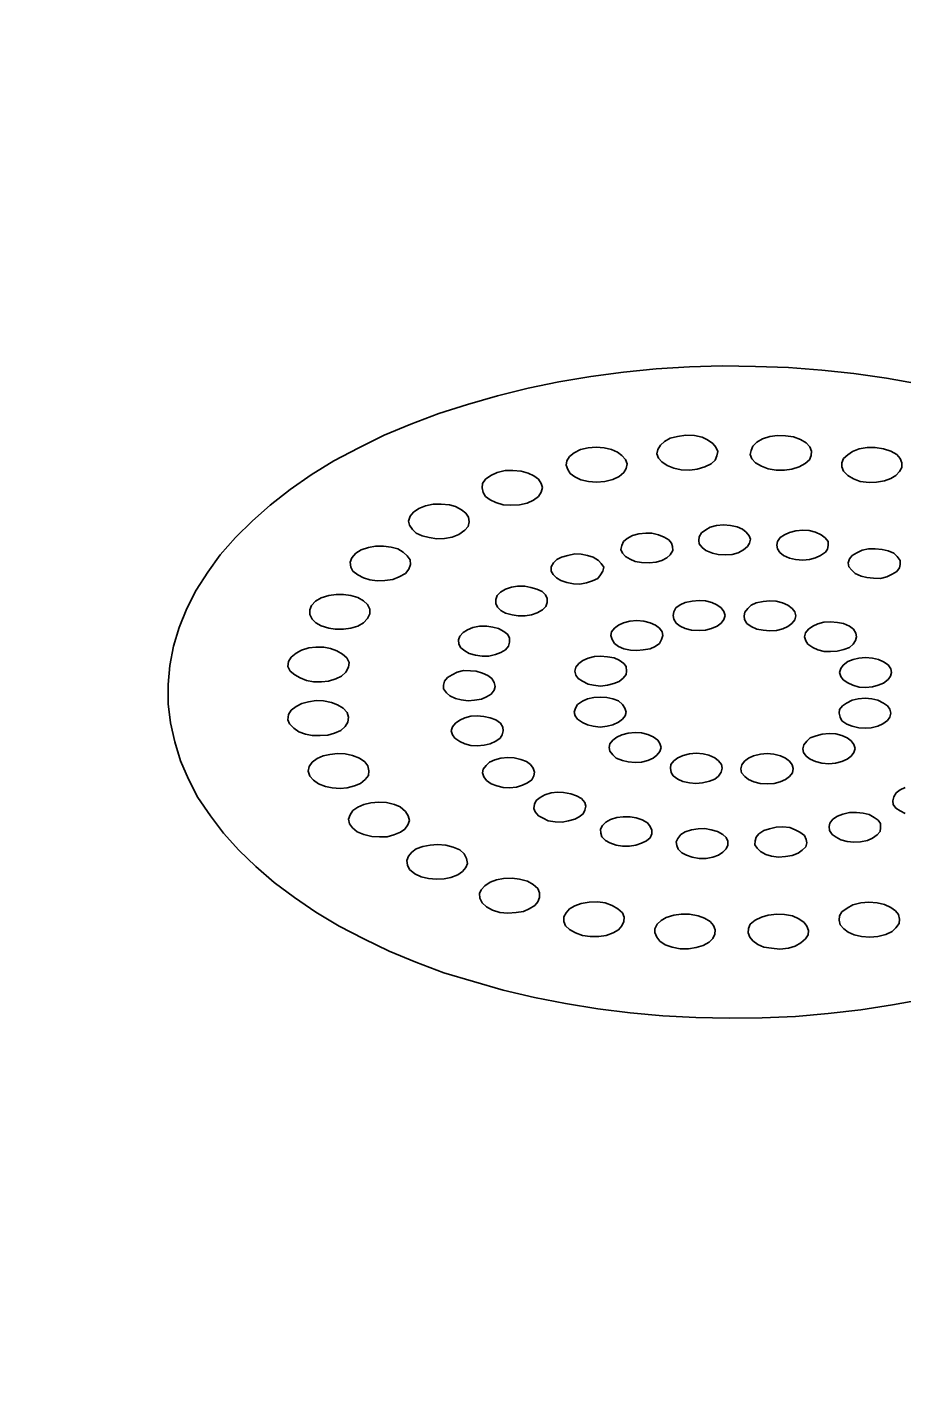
# Model space of a CAD drawing. Header units: millimetres. Extents: x 40 to 499, y -93 to 187.
# Drawn here: x 206.218 to 206.714, y 59.805 to 60.58 of the extents above; entities that cross this region are included whole.
import ezdxf

# ---------------------------------------------------------------- set-up
doc = ezdxf.new("R2010")
doc.units = ezdxf.units.MM
doc.header["$MEASUREMENT"] = 0
doc.layers.add('Layer 1', color=7, linetype='Continuous')

msp = doc.modelspace()

# ---------------------------------------------------------------- linework, layer by layer
msp.add_circle((169.94575, 37.03752), 130.18325)
at = {"layer": 'Layer 1', "color": 8, "lineweight": 35}
for points in [[(206.55562, 60.38474), (206.57396, 60.38654)], [(206.57396, 60.38654), (206.59283, 60.38772)], [(206.59283, 60.38772), (206.61144, 60.38826)], [(206.61144, 60.38826), (206.63032, 60.38787)], [(206.63032, 60.38787), (206.64892, 60.38732)], [(206.64892, 60.38732), (206.6678, 60.38583)], [(206.50157, 60.37564), (206.51895, 60.37925)], [(206.51895, 60.37925), (206.53715, 60.38223)], [(206.53715, 60.38223), (206.55562, 60.38474)], [(206.6678, 60.38583), (206.686, 60.38395)], [(206.686, 60.38395), (206.70434, 60.38136)], [(206.70434, 60.38136), (206.72226, 60.37807)], [(206.46734, 60.36639), (206.48432, 60.37133)], [(206.48432, 60.37133), (206.50157, 60.37564)], [(206.45105, 60.36121), (206.46734, 60.36639)], [(206.42008, 60.34898), (206.43516, 60.35533)], [(206.43516, 60.35533), (206.45105, 60.36121)], [(206.40568, 60.34177), (206.42008, 60.34898)], [(206.58197, 60.34725), (206.58605, 60.34835)], [(206.58605, 60.34835), (206.59093, 60.34898)], [(206.59093, 60.34898), (206.59569, 60.34875)], [(206.59569, 60.34875), (206.60003, 60.3478)], [(206.60003, 60.3478), (206.60316, 60.34631)], [(206.63426, 60.34686), (206.63847, 60.3482)], [(206.63847, 60.3482), (206.64268, 60.34875)], [(206.64268, 60.34875), (206.6473, 60.34874)], [(206.6473, 60.34874), (206.65178, 60.34804)], [(206.65178, 60.34804), (206.65572, 60.34655)], [(206.3917, 60.33447), (206.40568, 60.34177)], [(206.52764, 60.3391), (206.53118, 60.34083)], [(206.53118, 60.34083), (206.53552, 60.34177)], [(206.53552, 60.34177), (206.54, 60.34216)], [(206.54, 60.34216), (206.54462, 60.34184)], [(206.54462, 60.34184), (206.54883, 60.34083)], [(206.54883, 60.34083), (206.55209, 60.33941)], [(206.5745, 60.33839), (206.57491, 60.34083)], [(206.57491, 60.34083), (206.57654, 60.34333)], [(206.57654, 60.34333), (206.57871, 60.34537)], [(206.57871, 60.34537), (206.58197, 60.34725)], [(206.60316, 60.34631), (206.60615, 60.34427)], [(206.60615, 60.34427), (206.60791, 60.34216)], [(206.60791, 60.34216), (206.60886, 60.33973)], [(206.60886, 60.33973), (206.60845, 60.3373)], [(206.62733, 60.338), (206.62774, 60.34043)], [(206.62774, 60.34043), (206.62869, 60.34286)], [(206.62869, 60.34286), (206.631, 60.34498)], [(206.631, 60.34498), (206.63426, 60.34686)], [(206.65572, 60.34655), (206.65898, 60.34467)], [(206.65898, 60.34467), (206.66101, 60.34239)], [(206.66101, 60.34239), (206.66196, 60.33996)], [(206.66196, 60.33996), (206.66169, 60.33745)], [(206.68247, 60.33785), (206.68519, 60.33973)], [(206.68519, 60.33973), (206.68899, 60.3413)], [(206.68899, 60.3413), (206.69347, 60.342)], [(206.69347, 60.342), (206.69809, 60.342)], [(206.69809, 60.342), (206.70271, 60.34122)], [(206.70271, 60.34122), (206.70692, 60.33988)], [(206.70692, 60.33988), (206.71018, 60.338)], [(206.37879, 60.32655), (206.3917, 60.33447)], [(206.52303, 60.33204), (206.52343, 60.33447)], [(206.52411, 60.32953), (206.52303, 60.33204)], [(206.52343, 60.33447), (206.52493, 60.3369)], [(206.52493, 60.3369), (206.52764, 60.3391)], [(206.55209, 60.33941), (206.55467, 60.33745)], [(206.55467, 60.33745), (206.55671, 60.33518)], [(206.55671, 60.33518), (206.55766, 60.33275)], [(206.55766, 60.33275), (206.55698, 60.33016)], [(206.57545, 60.33596), (206.5745, 60.33839)], [(206.57722, 60.33385), (206.57545, 60.33596)], [(206.58021, 60.33181), (206.57722, 60.33385)], [(206.60519, 60.33275), (206.60166, 60.33102)], [(206.6075, 60.33487), (206.60519, 60.33275)], [(206.60845, 60.3373), (206.6075, 60.33487)], [(206.62828, 60.33557), (206.62733, 60.338)], [(206.63032, 60.3333), (206.62828, 60.33557)], [(206.63358, 60.33142), (206.63032, 60.3333)], [(206.6583, 60.33298), (206.65504, 60.3311)], [(206.66074, 60.33502), (206.6583, 60.33298)], [(206.66169, 60.33745), (206.66074, 60.33502)], [(206.67921, 60.3333), (206.68016, 60.33573)], [(206.67921, 60.3311), (206.67921, 60.3333)], [(206.68016, 60.33573), (206.68247, 60.33785)], [(206.71018, 60.338), (206.71208, 60.33581)], [(206.71208, 60.33581), (206.71317, 60.3333)], [(206.71317, 60.3333), (206.71303, 60.33071)], [(206.36698, 60.31832), (206.37879, 60.32655)], [(206.47576, 60.32169), (206.47753, 60.32412)], [(206.47753, 60.32412), (206.48038, 60.32624)], [(206.48038, 60.32624), (206.48405, 60.32789)], [(206.48405, 60.32789), (206.48853, 60.32906)], [(206.48853, 60.32906), (206.49301, 60.32899)], [(206.49301, 60.32899), (206.49763, 60.32867)], [(206.49763, 60.32867), (206.50157, 60.32749)], [(206.50157, 60.32749), (206.50483, 60.32593)], [(206.50483, 60.32593), (206.50741, 60.32412)], [(206.50741, 60.32412), (206.50904, 60.32161)], [(206.52533, 60.32726), (206.52411, 60.32953)], [(206.52792, 60.32546), (206.52533, 60.32726)], [(206.53145, 60.32373), (206.52792, 60.32546)], [(206.55318, 60.32561), (206.54951, 60.32397)], [(206.55576, 60.32789), (206.55318, 60.32561)], [(206.55698, 60.33016), (206.55576, 60.32789)], [(206.58414, 60.33032), (206.58021, 60.33181)], [(206.58822, 60.32938), (206.58414, 60.33032)], [(206.59311, 60.32922), (206.58822, 60.32938)], [(206.59732, 60.32977), (206.59311, 60.32922)], [(206.60166, 60.33102), (206.59732, 60.32977)], [(206.63752, 60.32993), (206.63358, 60.33142)], [(206.642, 60.32922), (206.63752, 60.32993)], [(206.64661, 60.32922), (206.642, 60.32922)], [(206.65083, 60.32977), (206.64661, 60.32922)], [(206.65504, 60.3311), (206.65083, 60.32977)], [(206.68016, 60.32867), (206.67921, 60.3311)], [(206.68247, 60.32624), (206.68016, 60.32867)], [(206.68573, 60.32436), (206.68247, 60.32624)], [(206.68953, 60.32279), (206.68573, 60.32436)], [(206.70692, 60.32452), (206.70325, 60.32318)], [(206.70977, 60.32616), (206.70692, 60.32452)], [(206.71181, 60.32844), (206.70977, 60.32616)], [(206.71303, 60.33071), (206.71181, 60.32844)], [(206.35557, 60.30938), (206.36698, 60.31832)], [(206.47549, 60.31918), (206.47576, 60.32169)], [(206.47617, 60.3166), (206.47549, 60.31918)], [(206.47739, 60.31432), (206.47617, 60.3166)], [(206.50904, 60.31675), (206.50754, 60.31432)], [(206.50904, 60.32161), (206.50972, 60.31934)], [(206.50972, 60.31934), (206.50904, 60.31675)], [(206.53579, 60.32279), (206.53145, 60.32373)], [(206.54027, 60.3224), (206.53579, 60.32279)], [(206.54503, 60.32279), (206.54027, 60.3224)], [(206.54951, 60.32397), (206.54503, 60.32279)], [(206.69456, 60.32224), (206.68953, 60.32279)], [(206.69877, 60.32248), (206.69456, 60.32224)], [(206.70325, 60.32318), (206.69877, 60.32248)], [(206.34552, 60.3006), (206.35557, 60.30938)], [(206.43964, 60.30758), (206.44358, 60.30907)], [(206.44358, 60.30907), (206.44779, 60.30993)], [(206.44779, 60.30993), (206.45227, 60.31001)], [(206.45227, 60.31001), (206.45702, 60.30962)], [(206.45702, 60.30962), (206.46055, 60.30868)], [(206.46055, 60.30868), (206.46381, 60.30679)], [(206.48011, 60.31244), (206.47739, 60.31432)], [(206.48323, 60.31095), (206.48011, 60.31244)], [(206.48744, 60.30962), (206.48323, 60.31095)], [(206.49179, 60.30946), (206.48744, 60.30962)], [(206.49668, 60.30962), (206.49179, 60.30946)], [(206.50103, 60.31056), (206.49668, 60.30962)], [(206.50456, 60.31228), (206.50103, 60.31056)], [(206.50754, 60.31432), (206.50456, 60.31228)], [(206.4338, 60.30044), (206.43475, 60.30319)], [(206.43475, 60.30319), (206.43679, 60.30546)], [(206.43679, 60.30546), (206.43964, 60.30758)], [(206.46381, 60.30679), (206.46626, 60.30491)], [(206.46626, 60.30491), (206.46775, 60.30264)], [(206.46775, 60.30264), (206.46829, 60.29997)], [(206.33601, 60.29103), (206.34552, 60.3006)], [(206.43448, 60.29817), (206.4338, 60.30044)], [(206.43611, 60.29566), (206.43448, 60.29817)], [(206.43828, 60.29362), (206.43611, 60.29566)], [(206.44168, 60.29213), (206.43828, 60.29362)], [(206.46571, 60.29519), (206.46245, 60.29284)], [(206.46762, 60.29738), (206.46571, 60.29519)], [(206.46829, 60.29997), (206.46762, 60.29738)], [(206.56065, 60.29229), (206.56418, 60.29323)], [(206.56418, 60.29323), (206.56812, 60.29362)], [(206.56812, 60.29362), (206.57165, 60.29347)], [(206.57165, 60.29347), (206.57545, 60.29268)], [(206.5984, 60.2915), (206.59963, 60.29378)], [(206.59963, 60.29378), (206.60207, 60.2955)], [(206.60207, 60.2955), (206.60465, 60.29699)], [(206.60465, 60.29699), (206.60818, 60.29793)], [(206.60818, 60.29793), (206.61212, 60.29833)], [(206.61212, 60.29833), (206.61606, 60.29793)], [(206.61606, 60.29793), (206.61986, 60.29715)], [(206.61986, 60.29715), (206.62285, 60.2959)], [(206.62285, 60.2959), (206.62502, 60.29417)], [(206.62502, 60.29417), (206.62665, 60.29213)], [(206.64662, 60.29268), (206.64947, 60.29401)], [(206.64947, 60.29401), (206.65313, 60.29488)], [(206.65313, 60.29488), (206.65708, 60.29527)], [(206.65708, 60.29527), (206.66061, 60.29511)], [(206.66061, 60.29511), (206.66414, 60.29417)], [(206.66414, 60.29417), (206.66753, 60.29268)], [(206.32719, 60.28139), (206.33601, 60.29103)], [(206.40704, 60.28421), (206.41125, 60.28554)], [(206.41125, 60.28554), (206.41519, 60.28625)], [(206.41519, 60.28625), (206.41981, 60.28625)], [(206.41981, 60.28625), (206.42402, 60.2857)], [(206.42402, 60.2857), (206.42782, 60.2846)], [(206.44548, 60.29103), (206.44168, 60.29213)], [(206.44982, 60.29041), (206.44548, 60.29103)], [(206.45431, 60.29048), (206.44982, 60.29041)], [(206.45852, 60.29135), (206.45431, 60.29048)], [(206.46245, 60.29284), (206.45852, 60.29135)], [(206.55399, 60.28437), (206.55467, 60.28664)], [(206.55467, 60.28664), (206.55562, 60.28876)], [(206.55562, 60.28876), (206.55766, 60.29056)], [(206.55766, 60.29056), (206.56065, 60.29229)], [(206.57545, 60.29268), (206.57857, 60.29135)], [(206.57857, 60.29135), (206.58116, 60.28986)], [(206.58116, 60.28986), (206.58278, 60.28782)], [(206.58278, 60.28782), (206.58333, 60.28594)], [(206.58333, 60.28594), (206.58346, 60.28366)], [(206.59813, 60.28947), (206.5984, 60.2915)], [(206.5984, 60.28743), (206.59813, 60.28947)], [(206.60003, 60.28539), (206.5984, 60.28743)], [(206.60221, 60.28366), (206.60003, 60.28539)], [(206.6257, 60.28594), (206.62353, 60.28421)], [(206.62679, 60.28798), (206.6257, 60.28594)], [(206.62665, 60.29213), (206.62747, 60.29025)], [(206.62747, 60.29025), (206.62679, 60.28798)], [(206.64241, 60.2868), (206.64281, 60.28892)], [(206.64268, 60.28476), (206.64241, 60.2868)], [(206.64281, 60.28892), (206.64431, 60.29103)], [(206.64431, 60.29103), (206.64662, 60.29268)], [(206.66753, 60.29268), (206.6697, 60.29096)], [(206.6697, 60.29096), (206.67133, 60.28892)], [(206.67147, 60.28664), (206.67106, 60.28453)], [(206.67133, 60.28892), (206.67147, 60.28664)], [(206.32026, 60.27143), (206.32719, 60.28139)], [(206.40093, 60.27723), (206.40188, 60.27966)], [(206.40188, 60.27966), (206.40406, 60.28217)], [(206.40406, 60.28217), (206.40704, 60.28421)], [(206.42782, 60.2846), (206.43081, 60.28288)], [(206.43081, 60.28288), (206.43312, 60.28076)], [(206.43312, 60.28076), (206.43475, 60.27841)], [(206.43475, 60.27841), (206.43502, 60.2759)], [(206.51596, 60.27668), (206.51787, 60.27857)], [(206.51787, 60.27857), (206.52045, 60.28006)], [(206.52045, 60.28006), (206.52398, 60.281)], [(206.52398, 60.281), (206.52805, 60.28178)], [(206.52805, 60.28178), (206.53158, 60.28162)], [(206.53158, 60.28162), (206.53511, 60.281)], [(206.53511, 60.281), (206.53837, 60.2799)], [(206.53837, 60.2799), (206.54136, 60.27817)], [(206.54136, 60.27817), (206.54299, 60.27645)], [(206.55508, 60.28233), (206.55399, 60.28437)], [(206.55671, 60.28029), (206.55508, 60.28233)], [(206.55929, 60.2788), (206.55671, 60.28029)], [(206.56214, 60.27747), (206.55929, 60.2788)], [(206.57722, 60.27817), (206.57396, 60.27708)], [(206.58007, 60.27951), (206.57722, 60.27817)], [(206.58197, 60.28139), (206.58007, 60.27951)], [(206.58346, 60.28366), (206.58197, 60.28139)], [(206.60587, 60.28233), (206.60221, 60.28366)], [(206.60913, 60.28155), (206.60587, 60.28233)], [(206.61348, 60.28139), (206.60913, 60.28155)], [(206.61701, 60.28155), (206.61348, 60.28139)], [(206.62054, 60.28249), (206.61701, 60.28155)], [(206.62353, 60.28421), (206.62054, 60.28249)], [(206.64404, 60.28257), (206.64268, 60.28476)], [(206.64621, 60.28084), (206.64404, 60.28257)], [(206.6496, 60.27935), (206.64621, 60.28084)], [(206.65286, 60.27857), (206.6496, 60.27935)], [(206.65707, 60.27833), (206.65286, 60.27857)], [(206.66074, 60.27857), (206.65707, 60.27833)], [(206.66427, 60.27951), (206.66074, 60.27857)], [(206.66712, 60.28084), (206.66427, 60.27951)], [(206.66984, 60.28272), (206.66712, 60.28084)], [(206.67106, 60.28453), (206.66984, 60.28272)], [(206.68274, 60.27668), (206.68342, 60.27896)], [(206.68342, 60.27896), (206.68505, 60.281)], [(206.68505, 60.281), (206.68763, 60.28249)], [(206.68763, 60.28249), (206.69062, 60.2839)], [(206.69062, 60.2839), (206.69429, 60.28476)], [(206.69429, 60.28476), (206.69809, 60.28476)], [(206.69809, 60.28476), (206.70203, 60.28437)], [(206.70203, 60.28437), (206.70529, 60.28358)], [(206.70529, 60.28358), (206.70855, 60.28217)], [(206.70855, 60.28217), (206.71045, 60.28029)], [(206.71045, 60.28029), (206.71221, 60.27817)], [(206.71221, 60.27817), (206.71208, 60.2759)], [(206.31374, 60.26124), (206.32026, 60.27143)], [(206.4012, 60.27441), (206.40093, 60.27723)], [(206.40243, 60.27214), (206.4012, 60.27441)], [(206.40514, 60.26994), (206.40243, 60.27214)], [(206.4084, 60.26837), (206.40514, 60.26994)], [(206.43217, 60.2708), (206.42864, 60.26877)], [(206.43407, 60.27316), (206.43217, 60.2708)], [(206.43502, 60.2759), (206.43407, 60.27316)], [(206.51461, 60.27449), (206.51596, 60.27668)], [(206.51461, 60.27214), (206.51461, 60.27449)], [(206.51569, 60.2701), (206.51461, 60.27214)], [(206.5176, 60.26822), (206.51569, 60.2701)], [(206.54258, 60.26994), (206.54109, 60.26782)], [(206.54394, 60.27214), (206.54258, 60.26994)], [(206.54299, 60.27645), (206.54435, 60.27425)], [(206.54435, 60.27425), (206.54394, 60.27214)], [(206.56581, 60.27692), (206.56214, 60.27747)], [(206.57002, 60.27668), (206.56581, 60.27692)], [(206.57396, 60.27708), (206.57002, 60.27668)], [(206.68315, 60.27457), (206.68274, 60.27668)], [(206.68478, 60.27253), (206.68315, 60.27457)], [(206.68668, 60.27065), (206.68478, 60.27253)], [(206.69008, 60.26916), (206.68668, 60.27065)], [(206.7076, 60.27033), (206.70461, 60.26892)], [(206.71018, 60.27182), (206.7076, 60.27033)], [(206.71181, 60.27386), (206.71018, 60.27182)], [(206.71208, 60.2759), (206.71181, 60.27386)], [(206.41193, 60.26712), (206.4084, 60.26837)], [(206.41614, 60.26657), (206.41193, 60.26712)], [(206.42049, 60.26673), (206.41614, 60.26657)], [(206.42497, 60.26743), (206.42049, 60.26673)], [(206.42864, 60.26877), (206.42497, 60.26743)], [(206.4888, 60.26179), (206.4922, 60.26296)], [(206.4922, 60.26296), (206.49559, 60.26351)], [(206.49559, 60.26351), (206.49967, 60.26351)], [(206.49967, 60.26351), (206.5032, 60.26288)], [(206.5032, 60.26288), (206.50646, 60.26179)], [(206.52017, 60.26673), (206.5176, 60.26822)], [(206.52343, 60.26563), (206.52017, 60.26673)], [(206.52724, 60.26484), (206.52343, 60.26563)], [(206.5309, 60.26461), (206.52724, 60.26484)], [(206.53471, 60.26539), (206.5309, 60.26461)], [(206.5381, 60.26657), (206.53471, 60.26539)], [(206.54109, 60.26782), (206.5381, 60.26657)], [(206.6932, 60.26845), (206.69008, 60.26916)], [(206.69714, 60.26806), (206.6932, 60.26845)], [(206.70108, 60.26798), (206.69714, 60.26806)], [(206.70461, 60.26892), (206.70108, 60.26798)], [(206.30831, 60.25089), (206.31374, 60.26124)], [(206.37893, 60.25261), (206.38124, 60.25504)], [(206.38124, 60.25504), (206.3845, 60.25692)], [(206.3845, 60.25692), (206.38871, 60.25826)], [(206.38871, 60.25826), (206.39292, 60.25881)], [(206.39292, 60.25881), (206.39699, 60.25881)], [(206.39699, 60.25881), (206.4012, 60.25826)], [(206.4012, 60.25826), (206.40514, 60.25708)], [(206.40514, 60.25708), (206.4084, 60.2552)], [(206.4084, 60.2552), (206.41057, 60.25316)], [(206.48324, 60.25371), (206.48337, 60.25598)], [(206.48337, 60.25598), (206.48405, 60.25826)], [(206.48405, 60.25826), (206.48595, 60.26014)], [(206.48595, 60.26014), (206.4888, 60.26179)], [(206.50646, 60.26179), (206.50944, 60.26053)], [(206.50944, 60.26053), (206.51135, 60.25865)], [(206.51135, 60.25865), (206.5123, 60.25653)], [(206.5123, 60.25653), (206.5123, 60.25434)], [(206.59053, 60.25434), (206.59446, 60.25504)], [(206.59446, 60.25504), (206.5984, 60.25544)], [(206.5984, 60.25544), (206.60193, 60.25528)], [(206.60193, 60.25528), (206.6056, 60.25426)], [(206.63059, 60.2541), (206.63453, 60.25481)], [(206.63453, 60.25481), (206.63847, 60.2552)], [(206.63847, 60.2552), (206.642, 60.25504)], [(206.642, 60.25504), (206.64553, 60.2541)], [(206.3041, 60.24014), (206.30831, 60.25089)], [(206.37798, 60.25018), (206.37893, 60.25261)], [(206.37798, 60.24751), (206.37798, 60.25018)], [(206.37934, 60.24485), (206.37798, 60.24751)], [(206.41057, 60.25316), (206.41193, 60.25049)], [(206.41193, 60.24783), (206.41071, 60.24524)], [(206.41193, 60.25049), (206.41193, 60.24783)], [(206.48432, 60.25167), (206.48324, 60.25371)], [(206.48622, 60.24979), (206.48432, 60.25167)], [(206.4888, 60.2483), (206.48622, 60.24979)], [(206.49247, 60.24728), (206.4888, 60.2483)], [(206.496, 60.24681), (206.49247, 60.24728)], [(206.49994, 60.24673), (206.496, 60.24681)], [(206.50347, 60.24736), (206.49994, 60.24673)], [(206.50673, 60.24846), (206.50347, 60.24736)], [(206.50972, 60.25018), (206.50673, 60.24846)], [(206.51162, 60.25206), (206.50972, 60.25018)], [(206.5123, 60.25434), (206.51162, 60.25206)], [(206.58374, 60.24697), (206.58401, 60.24901)], [(206.58401, 60.24493), (206.58374, 60.24697)], [(206.58401, 60.24901), (206.58523, 60.25128)], [(206.58523, 60.25128), (206.58767, 60.253)], [(206.58767, 60.253), (206.59053, 60.25434)], [(206.6056, 60.25426), (206.60845, 60.25292)], [(206.60845, 60.25292), (206.61076, 60.25128)], [(206.61076, 60.25128), (206.61239, 60.24924)], [(206.61239, 60.24924), (206.61307, 60.24697)], [(206.61307, 60.24697), (206.61239, 60.24469)], [(206.6238, 60.24673), (206.62421, 60.24885)], [(206.62407, 60.24469), (206.6238, 60.24673)], [(206.62421, 60.24885), (206.62584, 60.25089)], [(206.62584, 60.25089), (206.62774, 60.25277)], [(206.62774, 60.25277), (206.63059, 60.2541)], [(206.64553, 60.2541), (206.64865, 60.25277)], [(206.64865, 60.25277), (206.6511, 60.25089)], [(206.6511, 60.25089), (206.65246, 60.24901)], [(206.65246, 60.24901), (206.65313, 60.24673)], [(206.65313, 60.24673), (206.65246, 60.24446)], [(206.30084, 60.22964), (206.3041, 60.24014)], [(206.38151, 60.24281), (206.37934, 60.24485)], [(206.3845, 60.24109), (206.38151, 60.24281)], [(206.38884, 60.23983), (206.3845, 60.24109)], [(206.39237, 60.2392), (206.38884, 60.23983)], [(206.39699, 60.2392), (206.39237, 60.2392)], [(206.4012, 60.23975), (206.39699, 60.2392)], [(206.40514, 60.24093), (206.4012, 60.23975)], [(206.4084, 60.24281), (206.40514, 60.24093)], [(206.41071, 60.24524), (206.4084, 60.24281)], [(206.46734, 60.23889), (206.47033, 60.24014)], [(206.47033, 60.24014), (206.47413, 60.24093)], [(206.47413, 60.24093), (206.47821, 60.24093)], [(206.47821, 60.24093), (206.4816, 60.24038)], [(206.4816, 60.24038), (206.48486, 60.2396)], [(206.48486, 60.2396), (206.48785, 60.23787)], [(206.54883, 60.23779), (206.55046, 60.23983)], [(206.55046, 60.23983), (206.55277, 60.24148)], [(206.55277, 60.24148), (206.55562, 60.24281)], [(206.55562, 60.24281), (206.55915, 60.24375)], [(206.55915, 60.24375), (206.56309, 60.24414)], [(206.56309, 60.24414), (206.56703, 60.24375)], [(206.56703, 60.24375), (206.57056, 60.24281)], [(206.57056, 60.24281), (206.57368, 60.24148)], [(206.57368, 60.24148), (206.57586, 60.23975)], [(206.57586, 60.23975), (206.57749, 60.23771)], [(206.58536, 60.24258), (206.58401, 60.24493)], [(206.58767, 60.24093), (206.58536, 60.24258)], [(206.59053, 60.2396), (206.58767, 60.24093)], [(206.59406, 60.23866), (206.59053, 60.2396)], [(206.60546, 60.2396), (206.60193, 60.23866)], [(206.60859, 60.24093), (206.60546, 60.2396)], [(206.61076, 60.24265), (206.60859, 60.24093)], [(206.61239, 60.24469), (206.61076, 60.24265)], [(206.62543, 60.2425), (206.62407, 60.24469)], [(206.62774, 60.24069), (206.62543, 60.2425)], [(206.631, 60.23928), (206.62774, 60.24069)], [(206.63453, 60.23866), (206.631, 60.23928)], [(206.64567, 60.23944), (206.64213, 60.2385)], [(206.64852, 60.24077), (206.64567, 60.23944)], [(206.65083, 60.24242), (206.64852, 60.24077)], [(206.65246, 60.24446), (206.65083, 60.24242)], [(206.65857, 60.23716), (206.66033, 60.23928)], [(206.66033, 60.23928), (206.66264, 60.24093)], [(206.66264, 60.24093), (206.66549, 60.24226)], [(206.66549, 60.24226), (206.66903, 60.2432)], [(206.66903, 60.2432), (206.67269, 60.24344)], [(206.67269, 60.24344), (206.67663, 60.24305)], [(206.67663, 60.24305), (206.68016, 60.24242)], [(206.68016, 60.24242), (206.68356, 60.24093)], [(206.68356, 60.24093), (206.68573, 60.2392)], [(206.68573, 60.2392), (206.68709, 60.23701)], [(206.46218, 60.23324), (206.463, 60.23528)], [(206.46245, 60.23074), (206.46218, 60.23324)], [(206.463, 60.23528), (206.46476, 60.2374)], [(206.46476, 60.2374), (206.46734, 60.23889)], [(206.48785, 60.23787), (206.49016, 60.23622)], [(206.49016, 60.23622), (206.49111, 60.23411)], [(206.49111, 60.23191), (206.49043, 60.22964)], [(206.49111, 60.23411), (206.49111, 60.23191)], [(206.54842, 60.23568), (206.54883, 60.23779)], [(206.5491, 60.2334), (206.54842, 60.23568)], [(206.55046, 60.23121), (206.5491, 60.2334)], [(206.55277, 60.2294), (206.55046, 60.23121)], [(206.57708, 60.2334), (206.57586, 60.23113)], [(206.57776, 60.23568), (206.57708, 60.2334)], [(206.57749, 60.23771), (206.57776, 60.23568)], [(206.5984, 60.2385), (206.59406, 60.23866)], [(206.60193, 60.23866), (206.5984, 60.2385)], [(206.63847, 60.23826), (206.63453, 60.23866)], [(206.64213, 60.2385), (206.63847, 60.23826)], [(206.65802, 60.23497), (206.65857, 60.23716)], [(206.6587, 60.2327), (206.65802, 60.23497)], [(206.65993, 60.23074), (206.6587, 60.2327)], [(206.68695, 60.23285), (206.68546, 60.23073)], [(206.68736, 60.23497), (206.68695, 60.23285)], [(206.68709, 60.23701), (206.68736, 60.23497)], [(206.2988, 60.21874), (206.30084, 60.22964)], [(206.36603, 60.22101), (206.36752, 60.22344)], [(206.36752, 60.22344), (206.37024, 60.22564)], [(206.37024, 60.22564), (206.37323, 60.22736)], [(206.37323, 60.22736), (206.37743, 60.2287)], [(206.37743, 60.2287), (206.38138, 60.22909)], [(206.38138, 60.22909), (206.38586, 60.22901)], [(206.38586, 60.22901), (206.38979, 60.2283)], [(206.38979, 60.2283), (206.39333, 60.22705)], [(206.39333, 60.22705), (206.39658, 60.22517)], [(206.39658, 60.22517), (206.39889, 60.22305)], [(206.46354, 60.2287), (206.46245, 60.23074)], [(206.46571, 60.22697), (206.46354, 60.2287)], [(206.46829, 60.22548), (206.46571, 60.22697)], [(206.47182, 60.22454), (206.46829, 60.22548)], [(206.47549, 60.22399), (206.47182, 60.22454)], [(206.4793, 60.22399), (206.47549, 60.22399)], [(206.4831, 60.22493), (206.4793, 60.22399)], [(206.48622, 60.22611), (206.4831, 60.22493)], [(206.4888, 60.2276), (206.48622, 60.22611)], [(206.49043, 60.22964), (206.4888, 60.2276)], [(206.53552, 60.22289), (206.53905, 60.22383)], [(206.53905, 60.22383), (206.54258, 60.22399)], [(206.54258, 60.22399), (206.54652, 60.2236)], [(206.54652, 60.2236), (206.55019, 60.22305)], [(206.55576, 60.22815), (206.55277, 60.2294)], [(206.55956, 60.22736), (206.55576, 60.22815)], [(206.56309, 60.22721), (206.55956, 60.22736)], [(206.56676, 60.22744), (206.56309, 60.22721)], [(206.5707, 60.22815), (206.56676, 60.22744)], [(206.57355, 60.22948), (206.5707, 60.22815)], [(206.57586, 60.23113), (206.57355, 60.22948)], [(206.66264, 60.22885), (206.65993, 60.23074)], [(206.66549, 60.22752), (206.66264, 60.22885)], [(206.66916, 60.22666), (206.66549, 60.22752)], [(206.67269, 60.2265), (206.66916, 60.22666)], [(206.67649, 60.22681), (206.67269, 60.2265)], [(206.6803, 60.22775), (206.67649, 60.22681)], [(206.68342, 60.22893), (206.6803, 60.22775)], [(206.68546, 60.23073), (206.68342, 60.22893)], [(206.29785, 60.208), (206.2988, 60.21874)], [(206.36562, 60.21811), (206.36603, 60.22101)], [(206.36684, 60.21552), (206.36562, 60.21811)], [(206.39984, 60.21764), (206.39849, 60.21497)], [(206.39889, 60.22305), (206.40025, 60.22038)], [(206.40025, 60.22038), (206.39984, 60.21764)], [(206.4615, 60.21482), (206.46504, 60.21576)], [(206.46504, 60.21576), (206.46897, 60.21568)], [(206.52792, 60.21552), (206.52859, 60.2178)], [(206.52859, 60.2178), (206.53023, 60.21984)], [(206.53023, 60.21984), (206.53253, 60.22148)], [(206.53253, 60.22148), (206.53552, 60.22289)], [(206.55019, 60.22305), (206.55304, 60.22172)], [(206.55304, 60.22172), (206.55576, 60.21984)], [(206.55576, 60.21984), (206.55698, 60.21803)], [(206.55698, 60.21803), (206.55725, 60.21552)], [(206.67785, 60.21474), (206.67853, 60.21701)], [(206.67853, 60.21701), (206.67989, 60.2189)], [(206.67989, 60.2189), (206.68247, 60.22086)], [(206.68247, 60.22086), (206.68546, 60.22211)], [(206.68546, 60.22211), (206.68872, 60.22289)], [(206.68872, 60.22289), (206.69252, 60.22321)], [(206.69252, 60.22321), (206.69646, 60.22281)], [(206.69646, 60.22281), (206.69985, 60.22211)], [(206.69985, 60.22211), (206.70271, 60.22078)], [(206.70271, 60.22078), (206.70529, 60.21897)], [(206.70529, 60.21897), (206.70692, 60.21678)], [(206.70692, 60.21678), (206.70719, 60.21474)], [(206.29785, 60.19702), (206.29785, 60.208)], [(206.36956, 60.21333), (206.36684, 60.21552)], [(206.37254, 60.2116), (206.36956, 60.21333)], [(206.37608, 60.21019), (206.37254, 60.2116)], [(206.38002, 60.20948), (206.37608, 60.21019)], [(206.38463, 60.20949), (206.38002, 60.20948)], [(206.38857, 60.20988), (206.38463, 60.20949)], [(206.39278, 60.21121), (206.38857, 60.20988)], [(206.39591, 60.2127), (206.39278, 60.21121)], [(206.39849, 60.21497), (206.39591, 60.2127)], [(206.45363, 60.2076), (206.45431, 60.20988)], [(206.45431, 60.20988), (206.45594, 60.21192)], [(206.45594, 60.21192), (206.45852, 60.21341)], [(206.45852, 60.21341), (206.4615, 60.21482)], [(206.46897, 60.21568), (206.47223, 60.21537)], [(206.47223, 60.21537), (206.47576, 60.21442)], [(206.47576, 60.21442), (206.47875, 60.21301)], [(206.47875, 60.21301), (206.48106, 60.21137)], [(206.48106, 60.21137), (206.48228, 60.20909)], [(206.48228, 60.20909), (206.48296, 60.20682)], [(206.5286, 60.21325), (206.52792, 60.21552)], [(206.52995, 60.21137), (206.5286, 60.21325)], [(206.53226, 60.20972), (206.52995, 60.21137)], [(206.53552, 60.20815), (206.53226, 60.20972)], [(206.53865, 60.20745), (206.53552, 60.20815)], [(206.55005, 60.20839), (206.54652, 60.20745)], [(206.55304, 60.20964), (206.55005, 60.20839)], [(206.55535, 60.21145), (206.55304, 60.20964)], [(206.55698, 60.21348), (206.55535, 60.21145)], [(206.55725, 60.21552), (206.55698, 60.21348)], [(206.67853, 60.21246), (206.67785, 60.21474)], [(206.67989, 60.21058), (206.67853, 60.21246)], [(206.68247, 60.20878), (206.67989, 60.21058)], [(206.68532, 60.20745), (206.68247, 60.20878)], [(206.70271, 60.2087), (206.69972, 60.20745)], [(206.70529, 60.21066), (206.70271, 60.2087)], [(206.70665, 60.21254), (206.70529, 60.21066)], [(206.70719, 60.21474), (206.70665, 60.21254)], [(206.45363, 60.20541), (206.45363, 60.2076)], [(206.45539, 60.20329), (206.45363, 60.20541)], [(206.45729, 60.20141), (206.45539, 60.20329)], [(206.46042, 60.19992), (206.45729, 60.20141)], [(206.47807, 60.20102), (206.47522, 60.19968)], [(206.48065, 60.20251), (206.47807, 60.20102)], [(206.48242, 60.20462), (206.48065, 60.20251)], [(206.48296, 60.20682), (206.48242, 60.20462)], [(206.53511, 60.19976), (206.53878, 60.20063)], [(206.54258, 60.20705), (206.53865, 60.20745)], [(206.53878, 60.20063), (206.54231, 60.20078)], [(206.54231, 60.20078), (206.54611, 60.20047)], [(206.54652, 60.20745), (206.54258, 60.20705)], [(206.54611, 60.20047), (206.54951, 60.19976)], [(206.68899, 60.20643), (206.68532, 60.20745)], [(206.69252, 60.20627), (206.68899, 60.20643)], [(206.69646, 60.20666), (206.69252, 60.20627)], [(206.69972, 60.20745), (206.69646, 60.20666)], [(206.29921, 60.1862), (206.29785, 60.19702)], [(206.36603, 60.1909), (206.36752, 60.19333)], [(206.36752, 60.19333), (206.37024, 60.19553)], [(206.37024, 60.19553), (206.3735, 60.1971)], [(206.3735, 60.1971), (206.3773, 60.19819)], [(206.3773, 60.19819), (206.38165, 60.19882)], [(206.38165, 60.19882), (206.38585, 60.19859)], [(206.38585, 60.19859), (206.3902, 60.19765)], [(206.3902, 60.19765), (206.3936, 60.19631)], [(206.3936, 60.19631), (206.39686, 60.19443)], [(206.39686, 60.19443), (206.39917, 60.192)], [(206.46368, 60.19914), (206.46042, 60.19992)], [(206.46761, 60.19874), (206.46368, 60.19914)], [(206.47128, 60.19898), (206.46761, 60.19874)], [(206.47522, 60.19968), (206.47128, 60.19898)], [(206.52764, 60.19231), (206.52832, 60.19459)], [(206.52832, 60.19459), (206.52954, 60.19655)], [(206.52954, 60.19655), (206.53226, 60.19843)], [(206.53226, 60.19843), (206.53511, 60.19976)], [(206.54951, 60.19976), (206.55264, 60.19859)], [(206.55264, 60.19859), (206.55508, 60.19655)], [(206.55508, 60.19655), (206.5563, 60.19459)], [(206.5563, 60.19459), (206.55698, 60.19231)], [(206.67758, 60.19169), (206.67785, 60.19373)], [(206.67785, 60.19373), (206.67948, 60.19576)], [(206.67948, 60.19576), (206.68179, 60.19741)], [(206.68179, 60.19741), (206.68505, 60.19898)], [(206.68505, 60.19898), (206.68831, 60.19976)], [(206.68831, 60.19976), (206.69225, 60.20016)], [(206.69225, 60.20016), (206.69619, 60.19976)], [(206.69619, 60.19976), (206.69945, 60.19898)], [(206.69945, 60.19898), (206.70271, 60.19741)], [(206.70271, 60.19741), (206.70501, 60.19576)], [(206.70501, 60.19576), (206.70637, 60.19388)], [(206.70637, 60.19388), (206.70692, 60.19169)], [(206.30152, 60.17546), (206.29921, 60.1862)], [(206.36562, 60.188), (206.36603, 60.1909)], [(206.36657, 60.18557), (206.36562, 60.188)], [(206.36888, 60.18314), (206.36657, 60.18557)], [(206.39957, 60.18659), (206.39794, 60.18408)], [(206.39917, 60.192), (206.39984, 60.18941)], [(206.39984, 60.18941), (206.39957, 60.18659)], [(206.45879, 60.18392), (206.46042, 60.18596)], [(206.46042, 60.18596), (206.46286, 60.18769)], [(206.46286, 60.18769), (206.46571, 60.18902)], [(206.46571, 60.18902), (206.46924, 60.18996)], [(206.46924, 60.18996), (206.47277, 60.19012)], [(206.47277, 60.19012), (206.47644, 60.18988)], [(206.47644, 60.18988), (206.48011, 60.18902)], [(206.48011, 60.18902), (206.48323, 60.18784)], [(206.48323, 60.18784), (206.48595, 60.18596)], [(206.48595, 60.18596), (206.48717, 60.18369)], [(206.52819, 60.19012), (206.52764, 60.19231)], [(206.52954, 60.18824), (206.52819, 60.19012)], [(206.53226, 60.18635), (206.52954, 60.18824)], [(206.53511, 60.18502), (206.53226, 60.18635)], [(206.53837, 60.18424), (206.53511, 60.18502)], [(206.54951, 60.18502), (206.54625, 60.18424)], [(206.55277, 60.18659), (206.54951, 60.18502)], [(206.55508, 60.18824), (206.55277, 60.18659)], [(206.55644, 60.19012), (206.55508, 60.18824)], [(206.55698, 60.19231), (206.55644, 60.19012)], [(206.67826, 60.18941), (206.67758, 60.19169)], [(206.67921, 60.1873), (206.67826, 60.18941)], [(206.68193, 60.18541), (206.67921, 60.1873)], [(206.68505, 60.18424), (206.68193, 60.18541)], [(206.7023, 60.18557), (206.69945, 60.18424)], [(206.70502, 60.18745), (206.7023, 60.18557)], [(206.70624, 60.18941), (206.70502, 60.18745)], [(206.70692, 60.19169), (206.70624, 60.18941)], [(206.37187, 60.1811), (206.36888, 60.18314)], [(206.37554, 60.17977), (206.37187, 60.1811)], [(206.37934, 60.17898), (206.37554, 60.17977)], [(206.38395, 60.17898), (206.37934, 60.17898)], [(206.38817, 60.17922), (206.38395, 60.17898)], [(206.39197, 60.18032), (206.38817, 60.17922)], [(206.39564, 60.18196), (206.39197, 60.18032)], [(206.39794, 60.18408), (206.39564, 60.18196)], [(206.45811, 60.18165), (206.45879, 60.18392)], [(206.45879, 60.17938), (206.45811, 60.18165)], [(206.46015, 60.17749), (206.45879, 60.17938)], [(206.46286, 60.17561), (206.46015, 60.17749)], [(206.48568, 60.17749), (206.48337, 60.17585)], [(206.4869, 60.17945), (206.48568, 60.17749)], [(206.48744, 60.18165), (206.4869, 60.17945)], [(206.48717, 60.18369), (206.48744, 60.18165)], [(206.54231, 60.18384), (206.53837, 60.18424)], [(206.54625, 60.18424), (206.54231, 60.18384)], [(206.54951, 60.1764), (206.55182, 60.17804)], [(206.55182, 60.17804), (206.55467, 60.17938)], [(206.55467, 60.17938), (206.5582, 60.18032)], [(206.5582, 60.18032), (206.56214, 60.18071)], [(206.56214, 60.18071), (206.56581, 60.18047)], [(206.56581, 60.18047), (206.56934, 60.17953)], [(206.56934, 60.17953), (206.57233, 60.17828)], [(206.57233, 60.17828), (206.57491, 60.17632)], [(206.65938, 60.17585), (206.66128, 60.17773)], [(206.66128, 60.17773), (206.66454, 60.17883)], [(206.66454, 60.17883), (206.66808, 60.17977)], [(206.66808, 60.17977), (206.67201, 60.18016)], [(206.67201, 60.18016), (206.67568, 60.17992)], [(206.67568, 60.17992), (206.67921, 60.17898)], [(206.67921, 60.17898), (206.6822, 60.17773)], [(206.6822, 60.17773), (206.68437, 60.17601)], [(206.68872, 60.18337), (206.68505, 60.18424)], [(206.69225, 60.18322), (206.68872, 60.18337)], [(206.69578, 60.18338), (206.69225, 60.18322)], [(206.69945, 60.18424), (206.69578, 60.18338)], [(206.30491, 60.16471), (206.30152, 60.17546)], [(206.46571, 60.17428), (206.46286, 60.17561)], [(206.46924, 60.17334), (206.46571, 60.17428)], [(206.47278, 60.17318), (206.46924, 60.17334)], [(206.47671, 60.17357), (206.47278, 60.17318)], [(206.48011, 60.17428), (206.47671, 60.17357)], [(206.48337, 60.17585), (206.48011, 60.17428)], [(206.54747, 60.17224), (206.54788, 60.17436)], [(206.54788, 60.17012), (206.54747, 60.17224)], [(206.54788, 60.17436), (206.54951, 60.1764)], [(206.54951, 60.16808), (206.54788, 60.17012)], [(206.57613, 60.16997), (206.5745, 60.16793)], [(206.57491, 60.17632), (206.57613, 60.17451)], [(206.57613, 60.17451), (206.57681, 60.17224)], [(206.57681, 60.17224), (206.57613, 60.16997)], [(206.65708, 60.17153), (206.65762, 60.17373)], [(206.65748, 60.16942), (206.65708, 60.17153)], [(206.65898, 60.1673), (206.65748, 60.16942)], [(206.65762, 60.17373), (206.65938, 60.17585)], [(206.68437, 60.17601), (206.686, 60.17396)], [(206.686, 60.16942), (206.68437, 60.16738)], [(206.686, 60.17396), (206.68668, 60.17169)], [(206.68668, 60.17169), (206.686, 60.16942)], [(206.30926, 60.15436), (206.30491, 60.16471)], [(206.37703, 60.15883), (206.37771, 60.16158)], [(206.37771, 60.16158), (206.37934, 60.16393)], [(206.37934, 60.16393), (206.38219, 60.16605)], [(206.38219, 60.16605), (206.38558, 60.16754)], [(206.38558, 60.16754), (206.38939, 60.16832)], [(206.38939, 60.16832), (206.3936, 60.16887)], [(206.3936, 60.16887), (206.39794, 60.16871)], [(206.39794, 60.16871), (206.40215, 60.16769)], [(206.40215, 60.16769), (206.40609, 60.1662)], [(206.40609, 60.1662), (206.40908, 60.16416)], [(206.40908, 60.16416), (206.41085, 60.16189)], [(206.41085, 60.16189), (206.41139, 60.15907)], [(206.47604, 60.16001), (206.4778, 60.16212)], [(206.4778, 60.16212), (206.4797, 60.16401)], [(206.4797, 60.16401), (206.48269, 60.16526)], [(206.48269, 60.16526), (206.48622, 60.1662)], [(206.48622, 60.1662), (206.49016, 60.1666)], [(206.49016, 60.1666), (206.49369, 60.16644)], [(206.49369, 60.16644), (206.49736, 60.16542)], [(206.49736, 60.16542), (206.50062, 60.16432)], [(206.50062, 60.16432), (206.50293, 60.16267)], [(206.50293, 60.16267), (206.50442, 60.16056)], [(206.55141, 60.1662), (206.54951, 60.16808)], [(206.55508, 60.16487), (206.55141, 60.1662)], [(206.5582, 60.16416), (206.55508, 60.16487)], [(206.56214, 60.16377), (206.5582, 60.16416)], [(206.56581, 60.16401), (206.56214, 60.16377)], [(206.56934, 60.16495), (206.56581, 60.16401)], [(206.57233, 60.1662), (206.56934, 60.16495)], [(206.5745, 60.16793), (206.57233, 60.1662)], [(206.58211, 60.16056), (206.58238, 60.1626)], [(206.58238, 60.1626), (206.58414, 60.16471)], [(206.58414, 60.16471), (206.58631, 60.16644)], [(206.58631, 60.16644), (206.5893, 60.16769)], [(206.5893, 60.16769), (206.59284, 60.16863)], [(206.59284, 60.16863), (206.59677, 60.16903)], [(206.59677, 60.16903), (206.60071, 60.16863)], [(206.60071, 60.16863), (206.60384, 60.16793)], [(206.60384, 60.16793), (206.60723, 60.16644)], [(206.60723, 60.16644), (206.6094, 60.16471)], [(206.6094, 60.16471), (206.61103, 60.16267)], [(206.61103, 60.16267), (206.61144, 60.16056)], [(206.6219, 60.16016), (206.62258, 60.16244)], [(206.62258, 60.16244), (206.62407, 60.16456)], [(206.62407, 60.16456), (206.62638, 60.1662)], [(206.62638, 60.1662), (206.62923, 60.16753)], [(206.62923, 60.16753), (206.63303, 60.16848)], [(206.63303, 60.16848), (206.63684, 60.16879)], [(206.63684, 60.16879), (206.64064, 60.16848)], [(206.64064, 60.16848), (206.64444, 60.16754)], [(206.64444, 60.16754), (206.6473, 60.1662)], [(206.6473, 60.1662), (206.6496, 60.16456)], [(206.6496, 60.16456), (206.6511, 60.16244)], [(206.6511, 60.16244), (206.6515, 60.16032)], [(206.66128, 60.16565), (206.65898, 60.1673)], [(206.66414, 60.16432), (206.66128, 60.16565)], [(206.6678, 60.16346), (206.66414, 60.16432)], [(206.67174, 60.16307), (206.6678, 60.16346)], [(206.67555, 60.16338), (206.67174, 60.16307)], [(206.67921, 60.1644), (206.67555, 60.16338)], [(206.6822, 60.16565), (206.67921, 60.1644)], [(206.68437, 60.16738), (206.6822, 60.16565)], [(206.31469, 60.14401), (206.30926, 60.15436)], [(206.37798, 60.15609), (206.37703, 60.15883)], [(206.38002, 60.15381), (206.37798, 60.15609)], [(206.38287, 60.1517), (206.38002, 60.15381)], [(206.40935, 60.15413), (206.40663, 60.15193)], [(206.41125, 60.15648), (206.40935, 60.15413)], [(206.41139, 60.15907), (206.41125, 60.15648)], [(206.47576, 60.15797), (206.47604, 60.16001)], [(206.47644, 60.1557), (206.47576, 60.15797)], [(206.47807, 60.15366), (206.47644, 60.1557)], [(206.5036, 60.15397), (206.5013, 60.15232)], [(206.50483, 60.15624), (206.5036, 60.15397)], [(206.50442, 60.16056), (206.5051, 60.15828)], [(206.5051, 60.15828), (206.50483, 60.15624)], [(206.58251, 60.15813), (206.58211, 60.16056)], [(206.5836, 60.15624), (206.58251, 60.15813)], [(206.58631, 60.15436), (206.5836, 60.15624)], [(206.58917, 60.15303), (206.58631, 60.15436)], [(206.60723, 60.15436), (206.60424, 60.15311)], [(206.6094, 60.15609), (206.60723, 60.15436)], [(206.61076, 60.15828), (206.6094, 60.15609)], [(206.61144, 60.16056), (206.61076, 60.15828)], [(206.62244, 60.15797), (206.6219, 60.16016)], [(206.62421, 60.15585), (206.62244, 60.15797)], [(206.62638, 60.15413), (206.62421, 60.15585)], [(206.62937, 60.15287), (206.62638, 60.15413)], [(206.6473, 60.15413), (206.64431, 60.15287)], [(206.64947, 60.15585), (206.6473, 60.15413)], [(206.65123, 60.15797), (206.64947, 60.15585)], [(206.6515, 60.16032), (206.65123, 60.15797)], [(206.38681, 60.15021), (206.38287, 60.1517)], [(206.39075, 60.1495), (206.38681, 60.15021)], [(206.39523, 60.14911), (206.39075, 60.1495)], [(206.39917, 60.1495), (206.39523, 60.14911)], [(206.40324, 60.1506), (206.39917, 60.1495)], [(206.40663, 60.15193), (206.40324, 60.1506)], [(206.48065, 60.1517), (206.47807, 60.15366)], [(206.48391, 60.1506), (206.48065, 60.1517)], [(206.48744, 60.14966), (206.48391, 60.1506)], [(206.49111, 60.14942), (206.48744, 60.14966)], [(206.49505, 60.14981), (206.49111, 60.14942)], [(206.49831, 60.15091), (206.49505, 60.14981)], [(206.5013, 60.15232), (206.49831, 60.15091)], [(206.51094, 60.1455), (206.51461, 60.14652)], [(206.51461, 60.14652), (206.51814, 60.14699)], [(206.51814, 60.14699), (206.52167, 60.14683)], [(206.52167, 60.14683), (206.52574, 60.14605)], [(206.52574, 60.14605), (206.529, 60.14495)], [(206.59283, 60.15217), (206.58917, 60.15303)], [(206.5965, 60.15193), (206.59283, 60.15217)], [(206.60031, 60.15225), (206.5965, 60.15193)], [(206.60424, 60.15311), (206.60031, 60.15225)], [(206.6329, 60.15193), (206.62937, 60.15287)], [(206.63711, 60.1517), (206.6329, 60.15193)], [(206.64077, 60.15193), (206.63711, 60.1517)], [(206.64431, 60.15287), (206.64077, 60.15193)], [(206.70855, 60.14433), (206.70991, 60.14668)], [(206.70991, 60.14668), (206.71221, 60.14832)], [(206.71221, 60.14832), (206.71507, 60.14966)], [(206.32175, 60.13366), (206.31469, 60.14401)], [(206.40242, 60.13664), (206.40514, 60.13852)], [(206.40514, 60.13852), (206.40867, 60.13993)], [(206.40867, 60.13993), (206.41261, 60.14095)], [(206.41261, 60.14095), (206.41709, 60.14135)], [(206.41709, 60.14135), (206.42144, 60.14119)], [(206.42144, 60.14119), (206.42592, 60.14001)], [(206.42592, 60.14001), (206.42918, 60.1386)], [(206.42918, 60.1386), (206.43217, 60.13609)], [(206.50483, 60.13774), (206.5051, 60.14025)], [(206.5051, 60.14025), (206.50618, 60.14229)], [(206.50618, 60.14229), (206.50836, 60.14401)], [(206.50836, 60.14401), (206.51094, 60.1455)], [(206.529, 60.14495), (206.53185, 60.14331)], [(206.53185, 60.14331), (206.53362, 60.14119)], [(206.53362, 60.14119), (206.53416, 60.13899)], [(206.53416, 60.13899), (206.53376, 60.13688)], [(206.708, 60.14213), (206.70855, 60.14433)], [(206.70828, 60.14009), (206.708, 60.14213)], [(206.70977, 60.13797), (206.70828, 60.14009)], [(206.32922, 60.1237), (206.32175, 60.13366)], [(206.39998, 60.13178), (206.40093, 60.13421)], [(206.40052, 60.12911), (206.39998, 60.13178)], [(206.40093, 60.13421), (206.40242, 60.13664)], [(206.43217, 60.13609), (206.43366, 60.13366)], [(206.43448, 60.13099), (206.43353, 60.12857)], [(206.43366, 60.13366), (206.43448, 60.13099)], [(206.50551, 60.13594), (206.50483, 60.13774)], [(206.50754, 60.13366), (206.50551, 60.13594)], [(206.51012, 60.13217), (206.50754, 60.13366)], [(206.51298, 60.13084), (206.51012, 60.13217)], [(206.51692, 60.13013), (206.51298, 60.13084)], [(206.52438, 60.13068), (206.52086, 60.13005)], [(206.52792, 60.13162), (206.52438, 60.13068)], [(206.5305, 60.13311), (206.52792, 60.13162)], [(206.53281, 60.13476), (206.5305, 60.13311)], [(206.53376, 60.13688), (206.53281, 60.13476)], [(206.54557, 60.13006), (206.54815, 60.13155)], [(206.54815, 60.13155), (206.55182, 60.13256)], [(206.55182, 60.13256), (206.55535, 60.13303)], [(206.55535, 60.13303), (206.55929, 60.13311)], [(206.55929, 60.13311), (206.56282, 60.13249)], [(206.56282, 60.13249), (206.56608, 60.13139)], [(206.56608, 60.13139), (206.56907, 60.12966)], [(206.67229, 60.12951), (206.67405, 60.13162)], [(206.67405, 60.13162), (206.67663, 60.13343)], [(206.67663, 60.13343), (206.67975, 60.1346)], [(206.67975, 60.1346), (206.68356, 60.13554)], [(206.68356, 60.13554), (206.68736, 60.13554)], [(206.68736, 60.13554), (206.6913, 60.13515)], [(206.6913, 60.13515), (206.69456, 60.13437)], [(206.69456, 60.13437), (206.69741, 60.13272)], [(206.69741, 60.13272), (206.69972, 60.13107)], [(206.69972, 60.13107), (206.70108, 60.12919)], [(206.71208, 60.13633), (206.70977, 60.13797)], [(206.71507, 60.13492), (206.71208, 60.13633)], [(206.33791, 60.11414), (206.32922, 60.1237)], [(206.40215, 60.12676), (206.40052, 60.12911)], [(206.40473, 60.12449), (206.40215, 60.12676)], [(206.40867, 60.123), (206.40473, 60.12449)], [(206.41315, 60.12182), (206.40867, 60.123)], [(206.42565, 60.12292), (206.42171, 60.12174)], [(206.42932, 60.12425), (206.42565, 60.12292)], [(206.43176, 60.12613), (206.42932, 60.12425)], [(206.43353, 60.12857), (206.43176, 60.12613)], [(206.52086, 60.13005), (206.51692, 60.13013)], [(206.54258, 60.12613), (206.54367, 60.12817)], [(206.54272, 60.12386), (206.54258, 60.12613)], [(206.54326, 60.12167), (206.54272, 60.12386)], [(206.54367, 60.12817), (206.54557, 60.13006)], [(206.56907, 60.12966), (206.5707, 60.12762)], [(206.5707, 60.12762), (206.57165, 60.12551)], [(206.57165, 60.12331), (206.5707, 60.12119)], [(206.57165, 60.12551), (206.57165, 60.12331)], [(206.58632, 60.1208), (206.58795, 60.123)], [(206.58795, 60.123), (206.59053, 60.12449)], [(206.59053, 60.12449), (206.59406, 60.12574)], [(206.59406, 60.12574), (206.59773, 60.12629)], [(206.59773, 60.12629), (206.60166, 60.12637)], [(206.60166, 60.12637), (206.60519, 60.12574)], [(206.60519, 60.12574), (206.60872, 60.1248)], [(206.60872, 60.1248), (206.61171, 60.12308)], [(206.61171, 60.12308), (206.61375, 60.12127)], [(206.63059, 60.12159), (206.63222, 60.12331)], [(206.63222, 60.12331), (206.63494, 60.12519)], [(206.63494, 60.12519), (206.6382, 60.12629)], [(206.6382, 60.12629), (206.642, 60.12708)], [(206.642, 60.12708), (206.64566, 60.12731)], [(206.64566, 60.12731), (206.64961, 60.12692)], [(206.64961, 60.12692), (206.65273, 60.12574)], [(206.65273, 60.12574), (206.65531, 60.12425)], [(206.65531, 60.12425), (206.65802, 60.12237)], [(206.67201, 60.12747), (206.67229, 60.12951)], [(206.67215, 60.12519), (206.67201, 60.12747)], [(206.67364, 60.12308), (206.67215, 60.12519)], [(206.67595, 60.12143), (206.67364, 60.12308)], [(206.69918, 60.12276), (206.69646, 60.12088)], [(206.70081, 60.1248), (206.69918, 60.12276)], [(206.70108, 60.12684), (206.70081, 60.1248)], [(206.70108, 60.12919), (206.70108, 60.12684)], [(206.4175, 60.12166), (206.41315, 60.12182)], [(206.42171, 60.12174), (206.4175, 60.12166)], [(206.43828, 60.11484), (206.44195, 60.11618)], [(206.44195, 60.11618), (206.44616, 60.11704)], [(206.44616, 60.11704), (206.45037, 60.11727)], [(206.45037, 60.11727), (206.45498, 60.11696)], [(206.45498, 60.11696), (206.45919, 60.11594)], [(206.45919, 60.11594), (206.46286, 60.11429)], [(206.5453, 60.1197), (206.54326, 60.12167)], [(206.54788, 60.11821), (206.5453, 60.1197)], [(206.55141, 60.11696), (206.54788, 60.11821)], [(206.55494, 60.11633), (206.55141, 60.11696)], [(206.55902, 60.11633), (206.55494, 60.11633)], [(206.56255, 60.11696), (206.55902, 60.11633)], [(206.56581, 60.11806), (206.56255, 60.11696)], [(206.56866, 60.11939), (206.56581, 60.11806)], [(206.5707, 60.12119), (206.56866, 60.11939)], [(206.58536, 60.11884), (206.58632, 60.1208)], [(206.58577, 60.11673), (206.58536, 60.11884)], [(206.58659, 60.11469), (206.58577, 60.11673)], [(206.61375, 60.12127), (206.6147, 60.11916)], [(206.6147, 60.11696), (206.61375, 60.11484)], [(206.6147, 60.11916), (206.6147, 60.11696)], [(206.62991, 60.11712), (206.63005, 60.11939)], [(206.63127, 60.11523), (206.62991, 60.11712)], [(206.63005, 60.11939), (206.63059, 60.12159)], [(206.63317, 60.11335), (206.63127, 60.11523)], [(206.6587, 60.11602), (206.65667, 60.11406)], [(206.65802, 60.12237), (206.65898, 60.12025)], [(206.65925, 60.11821), (206.6587, 60.11602)], [(206.65898, 60.12025), (206.65925, 60.11821)], [(206.67853, 60.11994), (206.67595, 60.12143)], [(206.68206, 60.119), (206.67853, 60.11994)], [(206.686, 60.11861), (206.68206, 60.119)], [(206.68967, 60.11884), (206.686, 60.11861)], [(206.69361, 60.11955), (206.68967, 60.11884)], [(206.69646, 60.12088), (206.69361, 60.11955)], [(206.34742, 60.10488), (206.33791, 60.11414)], [(206.43285, 60.10826), (206.4338, 60.11069)], [(206.43339, 60.10559), (206.43285, 60.10826)], [(206.4338, 60.11069), (206.43584, 60.11296)], [(206.43584, 60.11296), (206.43828, 60.11484)], [(206.46286, 60.11429), (206.46544, 60.11202)], [(206.46544, 60.11202), (206.46667, 60.10943)], [(206.46667, 60.10943), (206.46734, 60.10669)], [(206.58862, 60.11273), (206.58659, 60.11469)], [(206.5912, 60.11124), (206.58862, 60.11273)], [(206.59446, 60.11014), (206.5912, 60.11124)], [(206.5984, 60.10943), (206.59446, 60.11014)], [(206.60234, 60.10935), (206.5984, 60.10943)], [(206.60614, 60.11014), (206.60234, 60.10935)], [(206.6094, 60.11124), (206.60614, 60.11014)], [(206.61185, 60.11296), (206.6094, 60.11124)], [(206.61375, 60.11484), (206.61185, 60.11296)], [(206.63616, 60.11163), (206.63317, 60.11335)], [(206.63942, 60.11084), (206.63616, 60.11163)], [(206.64336, 60.11014), (206.63942, 60.11084)], [(206.6473, 60.11053), (206.64336, 60.11014)], [(206.65096, 60.11108), (206.6473, 60.11053)], [(206.65436, 60.11241), (206.65096, 60.11108)], [(206.65667, 60.11406), (206.65436, 60.11241)], [(206.35788, 60.09587), (206.34742, 60.10488)], [(206.43434, 60.10316), (206.43339, 60.10559)], [(206.43746, 60.10073), (206.43434, 60.10316)], [(206.44099, 60.099), (206.43746, 60.10073)], [(206.46178, 60.10018), (206.45784, 60.09869)], [(206.46449, 60.10206), (206.46178, 60.10018)], [(206.46639, 60.10426), (206.46449, 60.10206)], [(206.46734, 60.10669), (206.46639, 60.10426)], [(206.36929, 60.0874), (206.35788, 60.09587)], [(206.44521, 60.09814), (206.44099, 60.099)], [(206.44969, 60.09775), (206.44521, 60.09814)], [(206.45403, 60.09791), (206.44969, 60.09775)], [(206.45784, 60.09869), (206.45403, 60.09791)], [(206.47508, 60.09171), (206.47712, 60.09399)], [(206.47712, 60.09399), (206.48011, 60.09602)], [(206.48011, 60.09602), (206.48364, 60.09728)], [(206.48364, 60.09728), (206.48758, 60.09814)], [(206.48758, 60.09814), (206.49247, 60.0983)], [(206.49247, 60.0983), (206.49668, 60.09775)], [(206.49668, 60.09775), (206.50116, 60.09657)], [(206.50116, 60.09657), (206.50442, 60.09469)], [(206.50442, 60.09469), (206.50714, 60.09249)], [(206.50714, 60.09249), (206.50809, 60.09007)], [(206.38151, 60.07909), (206.36929, 60.0874)], [(206.47413, 60.0896), (206.47508, 60.09171)], [(206.47427, 60.08701), (206.47413, 60.0896)], [(206.47549, 60.08442), (206.47427, 60.08701)], [(206.47807, 60.08214), (206.47549, 60.08442)], [(206.50714, 60.08497), (206.50537, 60.08285)], [(206.50809, 60.0874), (206.50714, 60.08497)], [(206.50809, 60.09007), (206.50809, 60.0874)], [(206.53158, 60.08403), (206.53606, 60.08473)], [(206.53606, 60.08473), (206.54096, 60.08489)], [(206.54096, 60.08489), (206.54516, 60.08434)], [(206.54516, 60.08434), (206.5491, 60.08285)], [(206.68532, 60.08324), (206.68994, 60.08434)], [(206.68994, 60.08434), (206.69442, 60.08473)], [(206.69442, 60.08473), (206.69918, 60.08434)], [(206.69918, 60.08434), (206.70325, 60.0834)], [(206.39468, 60.07117), (206.38151, 60.07909)], [(206.48133, 60.08026), (206.47807, 60.08214)], [(206.48554, 60.07893), (206.48133, 60.08026)], [(206.49016, 60.07846), (206.48554, 60.07893)], [(206.49478, 60.07893), (206.49016, 60.07846)], [(206.49899, 60.07948), (206.49478, 60.07893)], [(206.50211, 60.08097), (206.49899, 60.07948)], [(206.50537, 60.08285), (206.50211, 60.08097)], [(206.5218, 60.0765), (206.52316, 60.0787)], [(206.52181, 60.07383), (206.5218, 60.0765)], [(206.52316, 60.0787), (206.52493, 60.08097)], [(206.52493, 60.08097), (206.52792, 60.08269)], [(206.52792, 60.08269), (206.53158, 60.08403)], [(206.5491, 60.08285), (206.55236, 60.08097)], [(206.55236, 60.08097), (206.55494, 60.0787)], [(206.55494, 60.0787), (206.55589, 60.07627)], [(206.5798, 60.07611), (206.584, 60.07744)], [(206.584, 60.07744), (206.58822, 60.07799)], [(206.58822, 60.07799), (206.59283, 60.07799)], [(206.59283, 60.07799), (206.59773, 60.07705)], [(206.59773, 60.07705), (206.60139, 60.07572)], [(206.63358, 60.07626), (206.63752, 60.07744)], [(206.63752, 60.07744), (206.64241, 60.07791)], [(206.64241, 60.07791), (206.64662, 60.07783)], [(206.64662, 60.07783), (206.65123, 60.07705)], [(206.65123, 60.07705), (206.65477, 60.07532)], [(206.67758, 60.07454), (206.67785, 60.07705)], [(206.67785, 60.07705), (206.67921, 60.07924)], [(206.67921, 60.07924), (206.68206, 60.08136)], [(206.68206, 60.08136), (206.68532, 60.08324)], [(206.70325, 60.0834), (206.70692, 60.08175)], [(206.70692, 60.08175), (206.7095, 60.07979)], [(206.7095, 60.07979), (206.71113, 60.07775)], [(206.71113, 60.07775), (206.71181, 60.07517)], [(206.40867, 60.06388), (206.39468, 60.07117)], [(206.52275, 60.0714), (206.52181, 60.07383)], [(206.52506, 60.06929), (206.52275, 60.0714)], [(206.52832, 60.0674), (206.52506, 60.06929)], [(206.55277, 60.06913), (206.54978, 60.0674)], [(206.55467, 60.07132), (206.55277, 60.06913)], [(206.55576, 60.07383), (206.55467, 60.07132)], [(206.55589, 60.07627), (206.55576, 60.07383)], [(206.57328, 60.06968), (206.57463, 60.07234)], [(206.57328, 60.06748), (206.57328, 60.06968)], [(206.57463, 60.07234), (206.57681, 60.07438)], [(206.57681, 60.07438), (206.5798, 60.07611)], [(206.60139, 60.07572), (206.60465, 60.07383)], [(206.60465, 60.07383), (206.60641, 60.07156)], [(206.60641, 60.07156), (206.6075, 60.06905)], [(206.6075, 60.06905), (206.60723, 60.0667)], [(206.62611, 60.0674), (206.62638, 60.06991)], [(206.62638, 60.06991), (206.62733, 60.07234)], [(206.62733, 60.07234), (206.63005, 60.07454)], [(206.63005, 60.07454), (206.63358, 60.07626)], [(206.65477, 60.07532), (206.65775, 60.07329)], [(206.65775, 60.07329), (206.65925, 60.07117)], [(206.65925, 60.07117), (206.6602, 60.06874)], [(206.6602, 60.06874), (206.66006, 60.06631)], [(206.67826, 60.07195), (206.67758, 60.07454)], [(206.6803, 60.06968), (206.67826, 60.07195)], [(206.68274, 60.0678), (206.6803, 60.06968)], [(206.70977, 60.07023), (206.7076, 60.06819)], [(206.71154, 60.07266), (206.70977, 60.07023)], [(206.71181, 60.07517), (206.71154, 60.07266)], [(206.42293, 60.05705), (206.40867, 60.06388)], [(206.53226, 60.06591), (206.52832, 60.0674)], [(206.53674, 60.06521), (206.53226, 60.06591)], [(206.54163, 60.06536), (206.53674, 60.06521)], [(206.54584, 60.06591), (206.54163, 60.06536)], [(206.54978, 60.0674), (206.54584, 60.06591)], [(206.57436, 60.06497), (206.57328, 60.06748)], [(206.57613, 60.0627), (206.57436, 60.06497)], [(206.57912, 60.06066), (206.57613, 60.0627)], [(206.60397, 60.06215), (206.60071, 60.06027)], [(206.60614, 60.06419), (206.60397, 60.06215)], [(206.60723, 60.0667), (206.60614, 60.06419)], [(206.62706, 60.06497), (206.62611, 60.0674)], [(206.62869, 60.06293), (206.62706, 60.06497)], [(206.63154, 60.06082), (206.62869, 60.06293)], [(206.63494, 60.05933), (206.63154, 60.06082)], [(206.65599, 60.06176), (206.65273, 60.05988)], [(206.65857, 60.06403), (206.65599, 60.06176)], [(206.66006, 60.06631), (206.65857, 60.06403)], [(206.68614, 60.06631), (206.68274, 60.0678)], [(206.69021, 60.06537), (206.68614, 60.06631)], [(206.69497, 60.06497), (206.69021, 60.06537)], [(206.69945, 60.06537), (206.69497, 60.06497)], [(206.70407, 60.06646), (206.69945, 60.06537)], [(206.7076, 60.06819), (206.70407, 60.06646)], [(206.43801, 60.0507), (206.42293, 60.05705)], [(206.58306, 60.05917), (206.57912, 60.06066)], [(206.58767, 60.05839), (206.58306, 60.05917)], [(206.59229, 60.05839), (206.58767, 60.05839)], [(206.59677, 60.05909), (206.59229, 60.05839)], [(206.60071, 60.06027), (206.59677, 60.05909)], [(206.63942, 60.05862), (206.63494, 60.05933)], [(206.64404, 60.05815), (206.63942, 60.05862)], [(206.64892, 60.05878), (206.64404, 60.05815)], [(206.65273, 60.05988), (206.64892, 60.05878)], [(206.4539, 60.04482), (206.43801, 60.0507)], [(206.4706, 60.03973), (206.4539, 60.04482)], [(206.48744, 60.03486), (206.4706, 60.03973)], [(206.50524, 60.03071), (206.48744, 60.03486)], [(206.52276, 60.02734), (206.50524, 60.03071)], [(206.54096, 60.02436), (206.52276, 60.02734)], [(206.55929, 60.02208), (206.54096, 60.02436)], [(206.68994, 60.02381), (206.67133, 60.02169)], [(206.70787, 60.02663), (206.68994, 60.02381)], [(206.72579, 60.02977), (206.70787, 60.02663)], [(206.57776, 60.02036), (206.55929, 60.02208)], [(206.5965, 60.01942), (206.57776, 60.02036)], [(206.61538, 60.01902), (206.5965, 60.01942)], [(206.63399, 60.01926), (206.61538, 60.01902)], [(206.65286, 60.01997), (206.63399, 60.01926)], [(206.67133, 60.02169), (206.65286, 60.01997)]]:
    msp.add_lwpolyline(points, dxfattribs=at)

doc.saveas('drawing.dxf')
